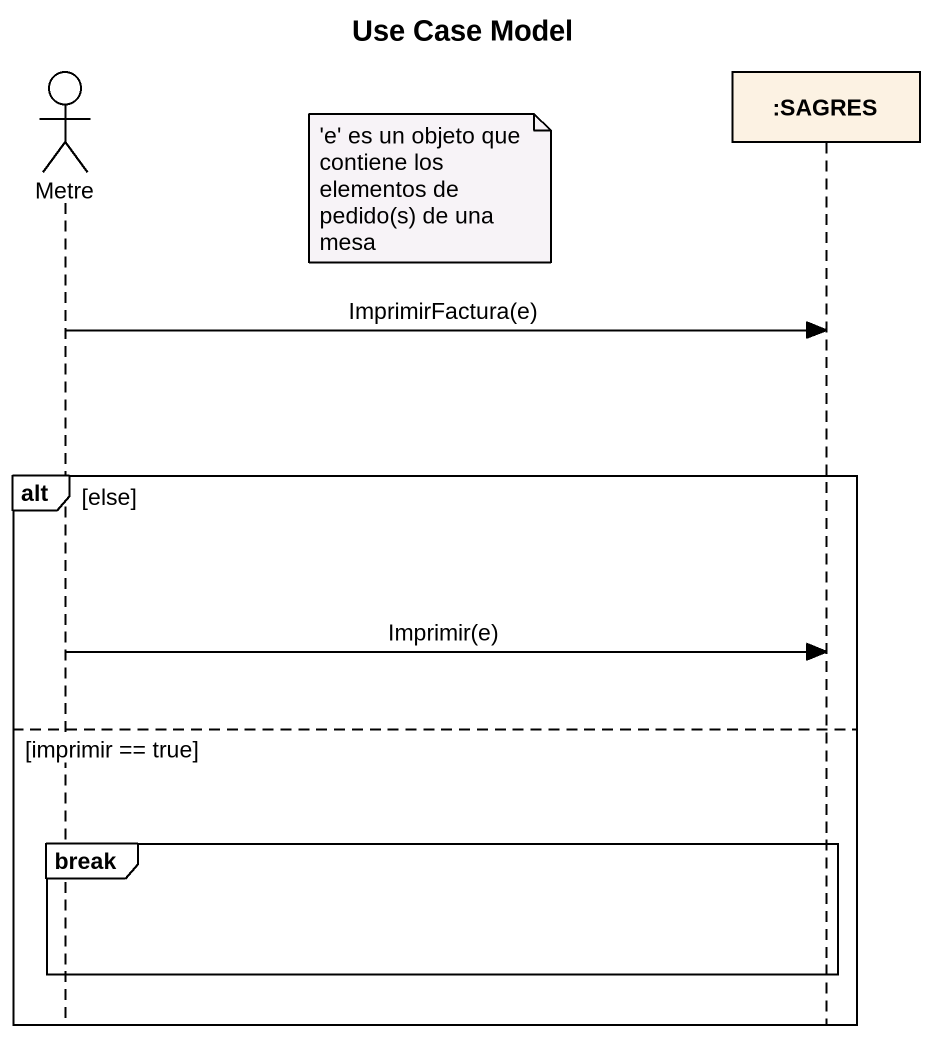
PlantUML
@startuml
title Use Case Model
hide footbox
actor Metre
participant ":SAGRES" as SAGRES

note right of Metre : 'e' es un objeto que contiene los elementos de pedido(s) de una mesa
Metre -> SAGRES : ImprimirFactura(e)
alt else
  Metre -> SAGRES : Imprimir(e)
else imprimir == true
  break
  end
end
@enduml
